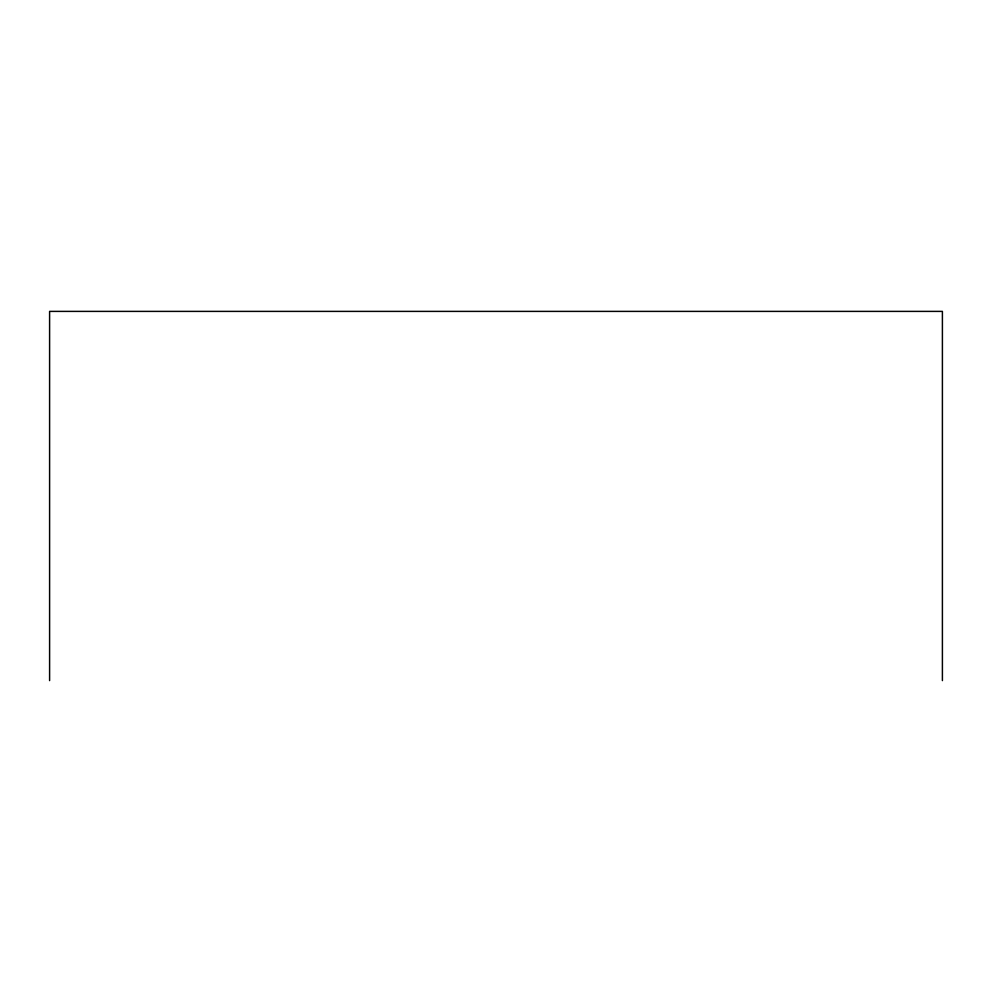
<?xml version="1.0" encoding="UTF-8"?>
<svg xmlns="http://www.w3.org/2000/svg" width="992" height="992" viewBox="0 0 992 992"><rect width="100%" height="100%" fill="white"/><g stroke="black" fill="none" stroke-linecap="round" stroke-linejoin="round"><path stroke-width="1.49" d="M942.4 680.611L942.4 311.389L49.6 311.389L49.6 680.611"/></g></svg>
